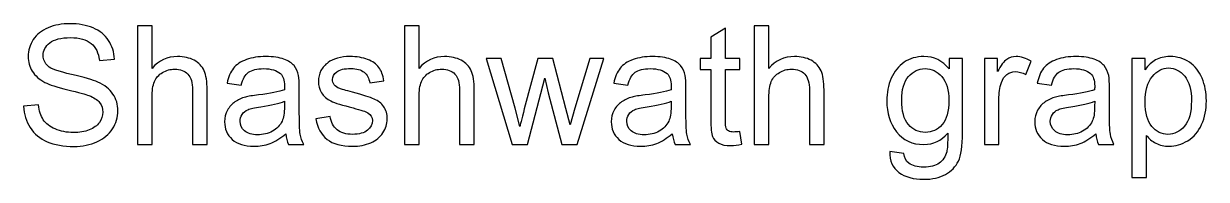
# Model space of a CAD drawing. Header units: centimetres. Extents: x -52 to 52, y -48 to 48.
# Drawn here: x -32.836 to -30.357, y -12.266 to -11.94 of the extents above; entities that cross this region are included whole.
import ezdxf

# ---------------------------------------------------------------- set-up
doc = ezdxf.new("R2010")
doc.units = ezdxf.units.CM
doc.header["$MEASUREMENT"] = 0
doc.layers.add('Model-Front', color=7, linetype='Continuous')

msp = doc.modelspace()

# ---------------------------------------------------------------- linework, layer by layer
at = {"layer": 'Model-Front'}
for points, knots in [([(-32.83618, -12.11324), (-32.83618, -12.11324), (-32.80528, -12.11046), (-32.80528, -12.11046), (-32.80383, -12.12296), (-32.80041, -12.1332), (-32.79503, -12.14125), (-32.78965, -12.14923), (-32.78132, -12.15572), (-32.77003, -12.16069), (-32.75875, -12.16561), (-32.74602, -12.1681), (-32.7319, -12.1681), (-32.71934, -12.1681), (-32.70829, -12.16625), (-32.69868, -12.16249), (-32.68907, -12.15873), (-32.68195, -12.15357), (-32.67727, -12.14704), (-32.67258, -12.1405), (-32.67021, -12.13338), (-32.67021, -12.12574), (-32.67021, -12.11798), (-32.67246, -12.11121), (-32.67698, -12.10537), (-32.68149, -12.09958), (-32.68896, -12.09472), (-32.69937, -12.09073), (-32.70603, -12.08818), (-32.72079, -12.08413), (-32.74364, -12.07863), (-32.7665, -12.07314), (-32.78247, -12.06799), (-32.79162, -12.06312), (-32.80348, -12.05687), (-32.81228, -12.04912), (-32.81806, -12.03992), (-32.82391, -12.03072), (-32.8268, -12.02036), (-32.8268, -12.00896), (-32.8268, -11.99634), (-32.82322, -11.98459), (-32.8161, -11.97371), (-32.80898, -11.96278), (-32.79862, -11.9545), (-32.78491, -11.94883), (-32.77125, -11.94316), (-32.75603, -11.94032), (-32.7393, -11.94032), (-32.7209, -11.94032), (-32.70464, -11.94328), (-32.69058, -11.94924), (-32.67651, -11.95514), (-32.66569, -11.96388), (-32.65811, -11.97545), (-32.65053, -11.98697), (-32.64648, -12.00005), (-32.6459, -12.01463), (-32.6459, -12.01463), (-32.6775, -12.01706), (-32.6775, -12.01706), (-32.67918, -12.00138), (-32.68491, -11.98951), (-32.69469, -11.98153), (-32.70447, -11.97348), (-32.71893, -11.96949), (-32.73803, -11.96949), (-32.75794, -11.96949), (-32.77246, -11.97314), (-32.78155, -11.98043), (-32.79063, -11.98772), (-32.79521, -11.99652), (-32.79521, -12.00682), (-32.79521, -12.01573), (-32.79197, -12.02308), (-32.78554, -12.02886), (-32.77918, -12.03459), (-32.76268, -12.04055), (-32.73595, -12.04657), (-32.70921, -12.05265), (-32.69087, -12.05792), (-32.68091, -12.06243), (-32.6665, -12.06908), (-32.6558, -12.07748), (-32.64891, -12.08772), (-32.64202, -12.0979), (-32.63861, -12.10965), (-32.63861, -12.12296), (-32.63861, -12.13621), (-32.64237, -12.1486), (-32.64995, -12.16029), (-32.65753, -12.17198), (-32.66835, -12.18106), (-32.68253, -12.18754), (-32.69671, -12.19403), (-32.71263, -12.19727), (-32.73039, -12.19727), (-32.75285, -12.19727), (-32.77165, -12.19397), (-32.78681, -12.18743), (-32.80203, -12.18089), (-32.8139, -12.17105), (-32.82252, -12.15786), (-32.8312, -12.14472), (-32.83571, -12.12985), (-32.83618, -12.11324)], [0, 0, 0, 0, 0.0285714, 0.0285714, 0.0285714, 0.0571429, 0.0571429, 0.0571429, 0.0857143, 0.0857143, 0.0857143, 0.1142857, 0.1142857, 0.1142857, 0.1428571, 0.1428571, 0.1428571, 0.1714286, 0.1714286, 0.1714286, 0.2, 0.2, 0.2, 0.2285714, 0.2285714, 0.2285714, 0.2571429, 0.2571429, 0.2571429, 0.2857143, 0.2857143, 0.2857143, 0.3142857, 0.3142857, 0.3142857, 0.3428571, 0.3428571, 0.3428571, 0.3714286, 0.3714286, 0.3714286, 0.4, 0.4, 0.4, 0.4285714, 0.4285714, 0.4285714, 0.4571429, 0.4571429, 0.4571429, 0.4857143, 0.4857143, 0.4857143, 0.5142857, 0.5142857, 0.5142857, 0.5428571, 0.5428571, 0.5428571, 0.5714286, 0.5714286, 0.5714286, 0.6, 0.6, 0.6, 0.6285714, 0.6285714, 0.6285714, 0.6571429, 0.6571429, 0.6571429, 0.6857143, 0.6857143, 0.6857143, 0.7142857, 0.7142857, 0.7142857, 0.7428571, 0.7428571, 0.7428571, 0.7714286, 0.7714286, 0.7714286, 0.8, 0.8, 0.8, 0.8285714, 0.8285714, 0.8285714, 0.8571429, 0.8571429, 0.8571429, 0.8857143, 0.8857143, 0.8857143, 0.9142857, 0.9142857, 0.9142857, 0.9428571, 0.9428571, 0.9428571, 0.9714286, 0.9714286, 0.9714286, 1, 1, 1, 1]), ([(-32.59763, -12.1931), (-32.59763, -12.1931), (-32.59763, -11.94449), (-32.59763, -11.94449), (-32.59763, -11.94449), (-32.56708, -11.94449), (-32.56708, -11.94449), (-32.56708, -11.94449), (-32.56708, -12.03396), (-32.56708, -12.03396), (-32.5529, -12.01735), (-32.53502, -12.00907), (-32.51337, -12.00907), (-32.50012, -12.00907), (-32.48861, -12.01168), (-32.47877, -12.01694), (-32.46899, -12.02221), (-32.46199, -12.02944), (-32.45776, -12.0387), (-32.45354, -12.04796), (-32.45145, -12.06145), (-32.45145, -12.07904), (-32.45145, -12.07904), (-32.45145, -12.1931), (-32.45145, -12.1931), (-32.45145, -12.1931), (-32.48201, -12.1931), (-32.48201, -12.1931), (-32.48201, -12.1931), (-32.48201, -12.07915), (-32.48201, -12.07915), (-32.48201, -12.06393), (-32.48531, -12.05282), (-32.49185, -12.04588), (-32.49844, -12.03893), (-32.5077, -12.03546), (-32.51974, -12.03546), (-32.52871, -12.03546), (-32.53716, -12.03778), (-32.54509, -12.04246), (-32.55302, -12.04715), (-32.55863, -12.05352), (-32.56204, -12.06156), (-32.5654, -12.06955), (-32.56708, -12.0806), (-32.56708, -12.09472), (-32.56708, -12.09472), (-32.56708, -12.1931), (-32.56708, -12.1931), (-32.56708, -12.1931), (-32.59763, -12.1931), (-32.59763, -12.1931)], [0, 0, 0, 0, 0.0588235, 0.0588235, 0.0588235, 0.1176471, 0.1176471, 0.1176471, 0.1764706, 0.1764706, 0.1764706, 0.2352941, 0.2352941, 0.2352941, 0.2941176, 0.2941176, 0.2941176, 0.3529412, 0.3529412, 0.3529412, 0.4117647, 0.4117647, 0.4117647, 0.4705882, 0.4705882, 0.4705882, 0.5294118, 0.5294118, 0.5294118, 0.5882353, 0.5882353, 0.5882353, 0.6470588, 0.6470588, 0.6470588, 0.7058824, 0.7058824, 0.7058824, 0.7647059, 0.7647059, 0.7647059, 0.8235294, 0.8235294, 0.8235294, 0.8823529, 0.8823529, 0.8823529, 0.9411765, 0.9411765, 0.9411765, 1, 1, 1, 1]), ([(-32.0378, -12.1931), (-32.0378, -12.1931), (-32.0378, -11.94449), (-32.0378, -11.94449), (-32.0378, -11.94449), (-32.00725, -11.94449), (-32.00725, -11.94449), (-32.00725, -11.94449), (-32.00725, -12.03396), (-32.00725, -12.03396), (-31.99307, -12.01735), (-31.97519, -12.00907), (-31.95354, -12.00907), (-31.94029, -12.00907), (-31.92878, -12.01168), (-31.91894, -12.01694), (-31.90916, -12.02221), (-31.90216, -12.02944), (-31.89793, -12.0387), (-31.89371, -12.04796), (-31.89162, -12.06145), (-31.89162, -12.07904), (-31.89162, -12.07904), (-31.89162, -12.1931), (-31.89162, -12.1931), (-31.89162, -12.1931), (-31.92218, -12.1931), (-31.92218, -12.1931), (-31.92218, -12.1931), (-31.92218, -12.07915), (-31.92218, -12.07915), (-31.92218, -12.06393), (-31.92548, -12.05282), (-31.93202, -12.04588), (-31.93861, -12.03893), (-31.94787, -12.03546), (-31.95991, -12.03546), (-31.96888, -12.03546), (-31.97733, -12.03778), (-31.98526, -12.04246), (-31.99319, -12.04715), (-31.9988, -12.05352), (-32.00221, -12.06156), (-32.00557, -12.06955), (-32.00725, -12.0806), (-32.00725, -12.09472), (-32.00725, -12.09472), (-32.00725, -12.1931), (-32.00725, -12.1931), (-32.00725, -12.1931), (-32.0378, -12.1931), (-32.0378, -12.1931)], [0, 0, 0, 0, 0.0588235, 0.0588235, 0.0588235, 0.1176471, 0.1176471, 0.1176471, 0.1764706, 0.1764706, 0.1764706, 0.2352941, 0.2352941, 0.2352941, 0.2941176, 0.2941176, 0.2941176, 0.3529412, 0.3529412, 0.3529412, 0.4117647, 0.4117647, 0.4117647, 0.4705882, 0.4705882, 0.4705882, 0.5294118, 0.5294118, 0.5294118, 0.5882353, 0.5882353, 0.5882353, 0.6470588, 0.6470588, 0.6470588, 0.7058824, 0.7058824, 0.7058824, 0.7647059, 0.7647059, 0.7647059, 0.8235294, 0.8235294, 0.8235294, 0.8823529, 0.8823529, 0.8823529, 0.9411765, 0.9411765, 0.9411765, 1, 1, 1, 1]), ([(-31.33451, -12.16584), (-31.33451, -12.16584), (-31.33035, -12.19281), (-31.33035, -12.19281), (-31.33891, -12.1946), (-31.34661, -12.19553), (-31.35332, -12.19553), (-31.36438, -12.19553), (-31.37294, -12.19379), (-31.37907, -12.19026), (-31.38515, -12.18673), (-31.38943, -12.18216), (-31.39192, -12.17643), (-31.39441, -12.1707), (-31.39563, -12.15867), (-31.39563, -12.14032), (-31.39563, -12.14032), (-31.39563, -12.0365), (-31.39563, -12.0365), (-31.39563, -12.0365), (-31.41819, -12.0365), (-31.41819, -12.0365), (-31.41819, -12.0365), (-31.41819, -12.01289), (-31.41819, -12.01289), (-31.41819, -12.01289), (-31.39563, -12.01289), (-31.39563, -12.01289), (-31.39563, -12.01289), (-31.39563, -11.96833), (-31.39563, -11.96833), (-31.39563, -11.96833), (-31.36507, -11.94999), (-31.36507, -11.94999), (-31.36507, -11.94999), (-31.36507, -12.01289), (-31.36507, -12.01289), (-31.36507, -12.01289), (-31.33451, -12.01289), (-31.33451, -12.01289), (-31.33451, -12.01289), (-31.33451, -12.0365), (-31.33451, -12.0365), (-31.33451, -12.0365), (-31.36507, -12.0365), (-31.36507, -12.0365), (-31.36507, -12.0365), (-31.36507, -12.14206), (-31.36507, -12.14206), (-31.36507, -12.1508), (-31.36455, -12.15641), (-31.36345, -12.1589), (-31.36241, -12.16139), (-31.36067, -12.16335), (-31.35824, -12.16486), (-31.35581, -12.16631), (-31.35234, -12.16706), (-31.34782, -12.16706), (-31.34447, -12.16706), (-31.34001, -12.16665), (-31.33451, -12.16584)], [0, 0, 0, 0, 0.05, 0.05, 0.05, 0.1, 0.1, 0.1, 0.15, 0.15, 0.15, 0.2, 0.2, 0.2, 0.25, 0.25, 0.25, 0.3, 0.3, 0.3, 0.35, 0.35, 0.35, 0.4, 0.4, 0.4, 0.45, 0.45, 0.45, 0.5, 0.5, 0.5, 0.55, 0.55, 0.55, 0.6, 0.6, 0.6, 0.65, 0.65, 0.65, 0.7, 0.7, 0.7, 0.75, 0.75, 0.75, 0.8, 0.8, 0.8, 0.85, 0.85, 0.85, 0.9, 0.9, 0.9, 0.95, 0.95, 0.95, 1, 1, 1, 1]), ([(-31.30436, -12.1931), (-31.30436, -12.1931), (-31.30436, -11.94449), (-31.30436, -11.94449), (-31.30436, -11.94449), (-31.27381, -11.94449), (-31.27381, -11.94449), (-31.27381, -11.94449), (-31.27381, -12.03396), (-31.27381, -12.03396), (-31.25963, -12.01735), (-31.24175, -12.00907), (-31.2201, -12.00907), (-31.20685, -12.00907), (-31.19534, -12.01168), (-31.1855, -12.01694), (-31.17572, -12.02221), (-31.16872, -12.02944), (-31.16449, -12.0387), (-31.16027, -12.04796), (-31.15818, -12.06145), (-31.15818, -12.07904), (-31.15818, -12.07904), (-31.15818, -12.1931), (-31.15818, -12.1931), (-31.15818, -12.1931), (-31.18874, -12.1931), (-31.18874, -12.1931), (-31.18874, -12.1931), (-31.18874, -12.07915), (-31.18874, -12.07915), (-31.18874, -12.06393), (-31.19204, -12.05282), (-31.19858, -12.04588), (-31.20517, -12.03893), (-31.21443, -12.03546), (-31.22647, -12.03546), (-31.23544, -12.03546), (-31.24389, -12.03778), (-31.25182, -12.04246), (-31.25975, -12.04715), (-31.26536, -12.05352), (-31.26877, -12.06156), (-31.27213, -12.06955), (-31.27381, -12.0806), (-31.27381, -12.09472), (-31.27381, -12.09472), (-31.27381, -12.1931), (-31.27381, -12.1931), (-31.27381, -12.1931), (-31.30436, -12.1931), (-31.30436, -12.1931)], [0, 0, 0, 0, 0.0588235, 0.0588235, 0.0588235, 0.1176471, 0.1176471, 0.1176471, 0.1764706, 0.1764706, 0.1764706, 0.2352941, 0.2352941, 0.2352941, 0.2941176, 0.2941176, 0.2941176, 0.3529412, 0.3529412, 0.3529412, 0.4117647, 0.4117647, 0.4117647, 0.4705882, 0.4705882, 0.4705882, 0.5294118, 0.5294118, 0.5294118, 0.5882353, 0.5882353, 0.5882353, 0.6470588, 0.6470588, 0.6470588, 0.7058824, 0.7058824, 0.7058824, 0.7647059, 0.7647059, 0.7647059, 0.8235294, 0.8235294, 0.8235294, 0.8823529, 0.8823529, 0.8823529, 0.9411765, 0.9411765, 0.9411765, 1, 1, 1, 1]), ([(-32.28682, -12.17053), (-32.29816, -12.18019), (-32.3091, -12.18697), (-32.31957, -12.19096), (-32.33004, -12.19495), (-32.34127, -12.19692), (-32.35331, -12.19692), (-32.3731, -12.19692), (-32.38832, -12.19212), (-32.39897, -12.18245), (-32.40962, -12.17285), (-32.41494, -12.16052), (-32.41494, -12.14553), (-32.41494, -12.13673), (-32.41291, -12.12869), (-32.40892, -12.1214), (-32.40487, -12.11411), (-32.3996, -12.10832), (-32.39312, -12.10392), (-32.38658, -12.09952), (-32.37929, -12.09617), (-32.37113, -12.09391), (-32.36511, -12.09235), (-32.35603, -12.09084), (-32.34393, -12.08934), (-32.31928, -12.08645), (-32.30105, -12.08292), (-32.28942, -12.07886), (-32.2893, -12.0747), (-32.28925, -12.07204), (-32.28925, -12.07094), (-32.28925, -12.05855), (-32.29214, -12.04981), (-32.29793, -12.04472), (-32.30574, -12.03783), (-32.31737, -12.03442), (-32.33276, -12.03442), (-32.34717, -12.03442), (-32.35782, -12.03697), (-32.36465, -12.042), (-32.37154, -12.04704), (-32.37657, -12.05595), (-32.37987, -12.0688), (-32.37987, -12.0688), (-32.40973, -12.06463), (-32.40973, -12.06463), (-32.40701, -12.05184), (-32.40256, -12.04148), (-32.39631, -12.03361), (-32.39006, -12.02574), (-32.38103, -12.01972), (-32.36922, -12.01544), (-32.35748, -12.01121), (-32.34376, -12.00907), (-32.32825, -12.00907), (-32.31286, -12.00907), (-32.3003, -12.01087), (-32.29064, -12.01451), (-32.28103, -12.01816), (-32.27391, -12.02267), (-32.2694, -12.02817), (-32.26488, -12.03367), (-32.2617, -12.04061), (-32.25985, -12.049), (-32.25886, -12.05421), (-32.25834, -12.06359), (-32.25834, -12.07707), (-32.25834, -12.07707), (-32.25834, -12.11758), (-32.25834, -12.11758), (-32.25834, -12.14588), (-32.25771, -12.16376), (-32.25643, -12.17134), (-32.25522, -12.17892), (-32.25267, -12.18616), (-32.24897, -12.1931), (-32.24897, -12.1931), (-32.28091, -12.1931), (-32.28091, -12.1931), (-32.28398, -12.18668), (-32.28595, -12.17915), (-32.28682, -12.17053)], [0, 0, 0, 0, 0.037037, 0.037037, 0.037037, 0.0740741, 0.0740741, 0.0740741, 0.1111111, 0.1111111, 0.1111111, 0.1481481, 0.1481481, 0.1481481, 0.1851852, 0.1851852, 0.1851852, 0.2222222, 0.2222222, 0.2222222, 0.2592593, 0.2592593, 0.2592593, 0.2962963, 0.2962963, 0.2962963, 0.3333333, 0.3333333, 0.3333333, 0.3703704, 0.3703704, 0.3703704, 0.4074074, 0.4074074, 0.4074074, 0.4444444, 0.4444444, 0.4444444, 0.4814815, 0.4814815, 0.4814815, 0.5185185, 0.5185185, 0.5185185, 0.5555556, 0.5555556, 0.5555556, 0.5925926, 0.5925926, 0.5925926, 0.6296296, 0.6296296, 0.6296296, 0.6666667, 0.6666667, 0.6666667, 0.7037037, 0.7037037, 0.7037037, 0.7407407, 0.7407407, 0.7407407, 0.7777778, 0.7777778, 0.7777778, 0.8148148, 0.8148148, 0.8148148, 0.8518519, 0.8518519, 0.8518519, 0.8888889, 0.8888889, 0.8888889, 0.9259259, 0.9259259, 0.9259259, 0.962963, 0.962963, 0.962963, 1, 1, 1, 1]), ([(-32.22357, -12.13928), (-32.22357, -12.13928), (-32.19336, -12.13442), (-32.19336, -12.13442), (-32.19168, -12.14651), (-32.18693, -12.15577), (-32.17918, -12.16226), (-32.17143, -12.16868), (-32.16055, -12.17192), (-32.14666, -12.17192), (-32.13259, -12.17192), (-32.12218, -12.16908), (-32.11535, -12.16335), (-32.10858, -12.15768), (-32.10516, -12.15097), (-32.10516, -12.14327), (-32.10516, -12.13639), (-32.10823, -12.13095), (-32.11431, -12.12701), (-32.11859, -12.12429), (-32.12901, -12.12088), (-32.14556, -12.11665), (-32.1679, -12.11104), (-32.18335, -12.10618), (-32.19203, -12.10207), (-32.20065, -12.0979), (-32.20719, -12.09223), (-32.21164, -12.08494), (-32.2161, -12.07771), (-32.21836, -12.06966), (-32.21836, -12.06087), (-32.21836, -12.05282), (-32.21651, -12.04542), (-32.21286, -12.03859), (-32.20916, -12.03176), (-32.20418, -12.02609), (-32.19787, -12.02157), (-32.19313, -12.0181), (-32.18665, -12.01515), (-32.17849, -12.01272), (-32.17027, -12.01029), (-32.16153, -12.00907), (-32.15215, -12.00907), (-32.13803, -12.00907), (-32.12565, -12.0111), (-32.115, -12.01521), (-32.1043, -12.01926), (-32.09643, -12.02481), (-32.09133, -12.03176), (-32.0863, -12.03876), (-32.08277, -12.04808), (-32.08086, -12.05977), (-32.08086, -12.05977), (-32.11072, -12.06393), (-32.11072, -12.06393), (-32.11205, -12.05456), (-32.11599, -12.04721), (-32.12247, -12.04194), (-32.12895, -12.03668), (-32.13809, -12.03407), (-32.14996, -12.03407), (-32.1639, -12.03407), (-32.17391, -12.03639), (-32.17987, -12.04102), (-32.18583, -12.04565), (-32.18884, -12.05109), (-32.18884, -12.05728), (-32.18884, -12.06121), (-32.18763, -12.0648), (-32.18514, -12.06799), (-32.18265, -12.07123), (-32.17877, -12.07395), (-32.17345, -12.07609), (-32.17038, -12.07724), (-32.16147, -12.07985), (-32.14654, -12.0839), (-32.12501, -12.08963), (-32.10997, -12.09437), (-32.1014, -12.09802), (-32.09284, -12.10167), (-32.08612, -12.10705), (-32.08126, -12.11399), (-32.07634, -12.12099), (-32.07391, -12.12967), (-32.07391, -12.14009), (-32.07391, -12.15022), (-32.07687, -12.15977), (-32.08283, -12.16874), (-32.08879, -12.17771), (-32.09735, -12.18465), (-32.10852, -12.18957), (-32.11975, -12.19449), (-32.13242, -12.19692), (-32.14654, -12.19692), (-32.16992, -12.19692), (-32.1878, -12.19206), (-32.20007, -12.18239), (-32.21234, -12.17267), (-32.22015, -12.15832), (-32.22357, -12.13928)], [0, 0, 0, 0, 0.030303, 0.030303, 0.030303, 0.0606061, 0.0606061, 0.0606061, 0.0909091, 0.0909091, 0.0909091, 0.1212121, 0.1212121, 0.1212121, 0.1515152, 0.1515152, 0.1515152, 0.1818182, 0.1818182, 0.1818182, 0.2121212, 0.2121212, 0.2121212, 0.2424242, 0.2424242, 0.2424242, 0.2727273, 0.2727273, 0.2727273, 0.3030303, 0.3030303, 0.3030303, 0.3333333, 0.3333333, 0.3333333, 0.3636364, 0.3636364, 0.3636364, 0.3939394, 0.3939394, 0.3939394, 0.4242424, 0.4242424, 0.4242424, 0.4545455, 0.4545455, 0.4545455, 0.4848485, 0.4848485, 0.4848485, 0.5151515, 0.5151515, 0.5151515, 0.5454545, 0.5454545, 0.5454545, 0.5757576, 0.5757576, 0.5757576, 0.6060606, 0.6060606, 0.6060606, 0.6363636, 0.6363636, 0.6363636, 0.6666667, 0.6666667, 0.6666667, 0.6969697, 0.6969697, 0.6969697, 0.7272727, 0.7272727, 0.7272727, 0.7575758, 0.7575758, 0.7575758, 0.7878788, 0.7878788, 0.7878788, 0.8181818, 0.8181818, 0.8181818, 0.8484848, 0.8484848, 0.8484848, 0.8787879, 0.8787879, 0.8787879, 0.9090909, 0.9090909, 0.9090909, 0.9393939, 0.9393939, 0.9393939, 0.969697, 0.969697, 0.969697, 1, 1, 1, 1]), ([(-31.81229, -12.1931), (-31.81229, -12.1931), (-31.86674, -12.01289), (-31.86674, -12.01289), (-31.86674, -12.01289), (-31.8348, -12.01289), (-31.8348, -12.01289), (-31.8348, -12.01289), (-31.80604, -12.11689), (-31.80604, -12.11689), (-31.80604, -12.11689), (-31.79585, -12.1556), (-31.79585, -12.1556), (-31.79545, -12.15369), (-31.79232, -12.14131), (-31.78653, -12.11845), (-31.78653, -12.11845), (-31.758, -12.01289), (-31.758, -12.01289), (-31.758, -12.01289), (-31.7267, -12.01289), (-31.7267, -12.01289), (-31.7267, -12.01289), (-31.69956, -12.11752), (-31.69956, -12.11752), (-31.69956, -12.11752), (-31.6907, -12.15184), (-31.6907, -12.15184), (-31.6907, -12.15184), (-31.68034, -12.11706), (-31.68034, -12.11706), (-31.68034, -12.11706), (-31.64921, -12.01289), (-31.64921, -12.01289), (-31.64921, -12.01289), (-31.61952, -12.01289), (-31.61952, -12.01289), (-31.61952, -12.01289), (-31.67606, -12.1931), (-31.67606, -12.1931), (-31.67606, -12.1931), (-31.70766, -12.1931), (-31.70766, -12.1931), (-31.70766, -12.1931), (-31.73625, -12.08529), (-31.73625, -12.08529), (-31.73625, -12.08529), (-31.74348, -12.05444), (-31.74348, -12.05444), (-31.74348, -12.05444), (-31.77994, -12.1931), (-31.77994, -12.1931), (-31.77994, -12.1931), (-31.81229, -12.1931), (-31.81229, -12.1931)], [0, 0, 0, 0, 0.0555556, 0.0555556, 0.0555556, 0.1111111, 0.1111111, 0.1111111, 0.1666667, 0.1666667, 0.1666667, 0.2222222, 0.2222222, 0.2222222, 0.2777778, 0.2777778, 0.2777778, 0.3333333, 0.3333333, 0.3333333, 0.3888889, 0.3888889, 0.3888889, 0.4444444, 0.4444444, 0.4444444, 0.5, 0.5, 0.5, 0.5555556, 0.5555556, 0.5555556, 0.6111111, 0.6111111, 0.6111111, 0.6666667, 0.6666667, 0.6666667, 0.7222222, 0.7222222, 0.7222222, 0.7777778, 0.7777778, 0.7777778, 0.8333333, 0.8333333, 0.8333333, 0.8888889, 0.8888889, 0.8888889, 0.9444444, 0.9444444, 0.9444444, 1, 1, 1, 1]), ([(-31.47624, -12.17053), (-31.48758, -12.18019), (-31.49852, -12.18697), (-31.50899, -12.19096), (-31.51946, -12.19495), (-31.53069, -12.19692), (-31.54273, -12.19692), (-31.56252, -12.19692), (-31.57774, -12.19212), (-31.58839, -12.18245), (-31.59904, -12.17285), (-31.60436, -12.16052), (-31.60436, -12.14553), (-31.60436, -12.13673), (-31.60233, -12.12869), (-31.59834, -12.1214), (-31.59429, -12.11411), (-31.58902, -12.10832), (-31.58254, -12.10392), (-31.576, -12.09952), (-31.56871, -12.09617), (-31.56055, -12.09391), (-31.55453, -12.09235), (-31.54545, -12.09084), (-31.53335, -12.08934), (-31.5087, -12.08645), (-31.49047, -12.08292), (-31.47884, -12.07886), (-31.47872, -12.0747), (-31.47867, -12.07204), (-31.47867, -12.07094), (-31.47867, -12.05855), (-31.48156, -12.04981), (-31.48735, -12.04472), (-31.49516, -12.03783), (-31.50679, -12.03442), (-31.52218, -12.03442), (-31.53659, -12.03442), (-31.54724, -12.03697), (-31.55407, -12.042), (-31.56096, -12.04704), (-31.56599, -12.05595), (-31.56929, -12.0688), (-31.56929, -12.0688), (-31.59915, -12.06463), (-31.59915, -12.06463), (-31.59643, -12.05184), (-31.59198, -12.04148), (-31.58573, -12.03361), (-31.57948, -12.02574), (-31.57045, -12.01972), (-31.55864, -12.01544), (-31.5469, -12.01121), (-31.53318, -12.00907), (-31.51767, -12.00907), (-31.50228, -12.00907), (-31.48972, -12.01087), (-31.48006, -12.01451), (-31.47045, -12.01816), (-31.46333, -12.02267), (-31.45882, -12.02817), (-31.4543, -12.03367), (-31.45112, -12.04061), (-31.44927, -12.049), (-31.44828, -12.05421), (-31.44776, -12.06359), (-31.44776, -12.07707), (-31.44776, -12.07707), (-31.44776, -12.11758), (-31.44776, -12.11758), (-31.44776, -12.14588), (-31.44713, -12.16376), (-31.44585, -12.17134), (-31.44464, -12.17892), (-31.44209, -12.18616), (-31.43839, -12.1931), (-31.43839, -12.1931), (-31.47033, -12.1931), (-31.47033, -12.1931), (-31.4734, -12.18668), (-31.47537, -12.17915), (-31.47624, -12.17053)], [0, 0, 0, 0, 0.037037, 0.037037, 0.037037, 0.0740741, 0.0740741, 0.0740741, 0.1111111, 0.1111111, 0.1111111, 0.1481481, 0.1481481, 0.1481481, 0.1851852, 0.1851852, 0.1851852, 0.2222222, 0.2222222, 0.2222222, 0.2592593, 0.2592593, 0.2592593, 0.2962963, 0.2962963, 0.2962963, 0.3333333, 0.3333333, 0.3333333, 0.3703704, 0.3703704, 0.3703704, 0.4074074, 0.4074074, 0.4074074, 0.4444444, 0.4444444, 0.4444444, 0.4814815, 0.4814815, 0.4814815, 0.5185185, 0.5185185, 0.5185185, 0.5555556, 0.5555556, 0.5555556, 0.5925926, 0.5925926, 0.5925926, 0.6296296, 0.6296296, 0.6296296, 0.6666667, 0.6666667, 0.6666667, 0.7037037, 0.7037037, 0.7037037, 0.7407407, 0.7407407, 0.7407407, 0.7777778, 0.7777778, 0.7777778, 0.8148148, 0.8148148, 0.8148148, 0.8518519, 0.8518519, 0.8518519, 0.8888889, 0.8888889, 0.8888889, 0.9259259, 0.9259259, 0.9259259, 0.962963, 0.962963, 0.962963, 1, 1, 1, 1]), ([(-31.0204, -12.20803), (-31.0204, -12.20803), (-30.99088, -12.2122), (-30.99088, -12.2122), (-30.98967, -12.22134), (-30.9862, -12.228), (-30.98052, -12.23222), (-30.97294, -12.23783), (-30.96258, -12.24067), (-30.94945, -12.24067), (-30.93533, -12.24067), (-30.92439, -12.23783), (-30.91669, -12.23222), (-30.909, -12.22661), (-30.90379, -12.21868), (-30.90107, -12.20855), (-30.89951, -12.20236), (-30.89875, -12.18934), (-30.89887, -12.16949), (-30.91224, -12.18523), (-30.92885, -12.1931), (-30.94875, -12.1931), (-30.97352, -12.1931), (-30.99274, -12.18419), (-31.00628, -12.16631), (-31.01988, -12.14848), (-31.02665, -12.12707), (-31.02665, -12.10213), (-31.02665, -12.08494), (-31.02352, -12.06908), (-31.01733, -12.05456), (-31.01114, -12.04003), (-31.00211, -12.02886), (-30.9903, -12.02094), (-30.9785, -12.01301), (-30.96461, -12.00907), (-30.94864, -12.00907), (-30.9274, -12.00907), (-30.90987, -12.01775), (-30.89609, -12.03511), (-30.89609, -12.03511), (-30.89609, -12.01289), (-30.89609, -12.01289), (-30.89609, -12.01289), (-30.86797, -12.01289), (-30.86797, -12.01289), (-30.86797, -12.01289), (-30.86797, -12.16851), (-30.86797, -12.16851), (-30.86797, -12.19657), (-30.8708, -12.21642), (-30.87653, -12.22811), (-30.8822, -12.2398), (-30.89129, -12.24906), (-30.90362, -12.25583), (-30.916, -12.2626), (-30.93122, -12.26602), (-30.94927, -12.26602), (-30.97074, -12.26602), (-30.98805, -12.26121), (-31.00124, -12.25155), (-31.01449, -12.24194), (-31.02086, -12.22742), (-31.0204, -12.20803)], [0, 0, 0, 0, 0.047619, 0.047619, 0.047619, 0.0952381, 0.0952381, 0.0952381, 0.1428571, 0.1428571, 0.1428571, 0.1904762, 0.1904762, 0.1904762, 0.2380952, 0.2380952, 0.2380952, 0.2857143, 0.2857143, 0.2857143, 0.3333333, 0.3333333, 0.3333333, 0.3809524, 0.3809524, 0.3809524, 0.4285714, 0.4285714, 0.4285714, 0.4761905, 0.4761905, 0.4761905, 0.5238095, 0.5238095, 0.5238095, 0.5714286, 0.5714286, 0.5714286, 0.6190476, 0.6190476, 0.6190476, 0.6666667, 0.6666667, 0.6666667, 0.7142857, 0.7142857, 0.7142857, 0.7619048, 0.7619048, 0.7619048, 0.8095238, 0.8095238, 0.8095238, 0.8571429, 0.8571429, 0.8571429, 0.9047619, 0.9047619, 0.9047619, 0.952381, 0.952381, 0.952381, 1, 1, 1, 1]), ([(-30.82202, -12.1931), (-30.82202, -12.1931), (-30.82202, -12.01289), (-30.82202, -12.01289), (-30.82202, -12.01289), (-30.79459, -12.01289), (-30.79459, -12.01289), (-30.79459, -12.01289), (-30.79459, -12.0405), (-30.79459, -12.0405), (-30.78759, -12.02771), (-30.78111, -12.01926), (-30.77515, -12.01521), (-30.76919, -12.0111), (-30.76265, -12.00907), (-30.75553, -12.00907), (-30.74523, -12.00907), (-30.73475, -12.01231), (-30.7241, -12.01874), (-30.7241, -12.01874), (-30.73498, -12.04692), (-30.73498, -12.04692), (-30.74239, -12.04275), (-30.7498, -12.04067), (-30.75721, -12.04067), (-30.76386, -12.04067), (-30.76982, -12.0427), (-30.77509, -12.04669), (-30.78035, -12.05068), (-30.78412, -12.05624), (-30.78637, -12.06336), (-30.78979, -12.07418), (-30.79147, -12.08604), (-30.79147, -12.09895), (-30.79147, -12.09895), (-30.79147, -12.1931), (-30.79147, -12.1931), (-30.79147, -12.1931), (-30.82202, -12.1931), (-30.82202, -12.1931)], [0, 0, 0, 0, 0.0769231, 0.0769231, 0.0769231, 0.1538462, 0.1538462, 0.1538462, 0.2307692, 0.2307692, 0.2307692, 0.3076923, 0.3076923, 0.3076923, 0.3846154, 0.3846154, 0.3846154, 0.4615385, 0.4615385, 0.4615385, 0.5384615, 0.5384615, 0.5384615, 0.6153846, 0.6153846, 0.6153846, 0.6923077, 0.6923077, 0.6923077, 0.7692308, 0.7692308, 0.7692308, 0.8461538, 0.8461538, 0.8461538, 0.9230769, 0.9230769, 0.9230769, 1, 1, 1, 1]), ([(-30.58835, -12.17053), (-30.59969, -12.18019), (-30.61063, -12.18697), (-30.6211, -12.19096), (-30.63157, -12.19495), (-30.6428, -12.19692), (-30.65484, -12.19692), (-30.67463, -12.19692), (-30.68985, -12.19212), (-30.7005, -12.18245), (-30.71115, -12.17285), (-30.71647, -12.16052), (-30.71647, -12.14553), (-30.71647, -12.13673), (-30.71444, -12.12869), (-30.71045, -12.1214), (-30.7064, -12.11411), (-30.70113, -12.10832), (-30.69465, -12.10392), (-30.68811, -12.09952), (-30.68082, -12.09617), (-30.67266, -12.09391), (-30.66664, -12.09235), (-30.65756, -12.09084), (-30.64546, -12.08934), (-30.62081, -12.08645), (-30.60258, -12.08292), (-30.59095, -12.07886), (-30.59083, -12.0747), (-30.59078, -12.07204), (-30.59078, -12.07094), (-30.59078, -12.05855), (-30.59367, -12.04981), (-30.59946, -12.04472), (-30.60727, -12.03783), (-30.6189, -12.03442), (-30.63429, -12.03442), (-30.6487, -12.03442), (-30.65935, -12.03697), (-30.66618, -12.042), (-30.67307, -12.04704), (-30.6781, -12.05595), (-30.6814, -12.0688), (-30.6814, -12.0688), (-30.71126, -12.06463), (-30.71126, -12.06463), (-30.70854, -12.05184), (-30.70409, -12.04148), (-30.69784, -12.03361), (-30.69159, -12.02574), (-30.68256, -12.01972), (-30.67075, -12.01544), (-30.65901, -12.01121), (-30.64529, -12.00907), (-30.62978, -12.00907), (-30.61439, -12.00907), (-30.60183, -12.01087), (-30.59217, -12.01451), (-30.58256, -12.01816), (-30.57544, -12.02267), (-30.57093, -12.02817), (-30.56641, -12.03367), (-30.56323, -12.04061), (-30.56138, -12.049), (-30.56039, -12.05421), (-30.55987, -12.06359), (-30.55987, -12.07707), (-30.55987, -12.07707), (-30.55987, -12.11758), (-30.55987, -12.11758), (-30.55987, -12.14588), (-30.55924, -12.16376), (-30.55796, -12.17134), (-30.55675, -12.17892), (-30.5542, -12.18616), (-30.5505, -12.1931), (-30.5505, -12.1931), (-30.58244, -12.1931), (-30.58244, -12.1931), (-30.58551, -12.18668), (-30.58748, -12.17915), (-30.58835, -12.17053)], [0, 0, 0, 0, 0.037037, 0.037037, 0.037037, 0.0740741, 0.0740741, 0.0740741, 0.1111111, 0.1111111, 0.1111111, 0.1481481, 0.1481481, 0.1481481, 0.1851852, 0.1851852, 0.1851852, 0.2222222, 0.2222222, 0.2222222, 0.2592593, 0.2592593, 0.2592593, 0.2962963, 0.2962963, 0.2962963, 0.3333333, 0.3333333, 0.3333333, 0.3703704, 0.3703704, 0.3703704, 0.4074074, 0.4074074, 0.4074074, 0.4444444, 0.4444444, 0.4444444, 0.4814815, 0.4814815, 0.4814815, 0.5185185, 0.5185185, 0.5185185, 0.5555556, 0.5555556, 0.5555556, 0.5925926, 0.5925926, 0.5925926, 0.6296296, 0.6296296, 0.6296296, 0.6666667, 0.6666667, 0.6666667, 0.7037037, 0.7037037, 0.7037037, 0.7407407, 0.7407407, 0.7407407, 0.7777778, 0.7777778, 0.7777778, 0.8148148, 0.8148148, 0.8148148, 0.8518519, 0.8518519, 0.8518519, 0.8888889, 0.8888889, 0.8888889, 0.9259259, 0.9259259, 0.9259259, 0.962963, 0.962963, 0.962963, 1, 1, 1, 1]), ([(-30.51294, -12.2622), (-30.51294, -12.2622), (-30.51294, -12.01289), (-30.51294, -12.01289), (-30.51294, -12.01289), (-30.48517, -12.01289), (-30.48517, -12.01289), (-30.48517, -12.01289), (-30.48517, -12.03656), (-30.48517, -12.03656), (-30.47863, -12.02742), (-30.47122, -12.02053), (-30.46294, -12.01596), (-30.45473, -12.01139), (-30.44471, -12.00907), (-30.43297, -12.00907), (-30.41757, -12.00907), (-30.40403, -12.01301), (-30.39228, -12.02094), (-30.38054, -12.02881), (-30.37168, -12.03998), (-30.36566, -12.05433), (-30.3597, -12.06874), (-30.35669, -12.08448), (-30.35669, -12.10167), (-30.35669, -12.12001), (-30.35999, -12.13656), (-30.36659, -12.15132), (-30.37319, -12.16602), (-30.38279, -12.1773), (-30.39541, -12.18517), (-30.40797, -12.19298), (-30.42122, -12.19692), (-30.43511, -12.19692), (-30.44529, -12.19692), (-30.45444, -12.19478), (-30.46248, -12.1905), (-30.47058, -12.18621), (-30.47718, -12.18083), (-30.48239, -12.17429), (-30.48239, -12.17429), (-30.48239, -12.2622), (-30.48239, -12.2622), (-30.48239, -12.2622), (-30.51294, -12.2622), (-30.51294, -12.2622)], [0, 0, 0, 0, 0.0666667, 0.0666667, 0.0666667, 0.1333333, 0.1333333, 0.1333333, 0.2, 0.2, 0.2, 0.2666667, 0.2666667, 0.2666667, 0.3333333, 0.3333333, 0.3333333, 0.4, 0.4, 0.4, 0.4666667, 0.4666667, 0.4666667, 0.5333333, 0.5333333, 0.5333333, 0.6, 0.6, 0.6, 0.6666667, 0.6666667, 0.6666667, 0.7333333, 0.7333333, 0.7333333, 0.8, 0.8, 0.8, 0.8666667, 0.8666667, 0.8666667, 0.9333333, 0.9333333, 0.9333333, 1, 1, 1, 1]), ([(-30.9954, -12.09993), (-30.9954, -12.12348), (-30.99071, -12.14067), (-30.98133, -12.15149), (-30.9719, -12.16231), (-30.96015, -12.16775), (-30.94603, -12.16775), (-30.93197, -12.16775), (-30.92022, -12.16237), (-30.91068, -12.15161), (-30.90118, -12.14084), (-30.89644, -12.12395), (-30.89644, -12.10091), (-30.89644, -12.07892), (-30.90136, -12.06231), (-30.91114, -12.05114), (-30.92092, -12.03998), (-30.93272, -12.03442), (-30.9465, -12.03442), (-30.9601, -12.03442), (-30.97161, -12.03992), (-30.98116, -12.05091), (-30.99065, -12.06191), (-30.9954, -12.07823), (-30.9954, -12.09993)], [0, 0, 0, 0, 0.125, 0.125, 0.125, 0.25, 0.25, 0.25, 0.375, 0.375, 0.375, 0.5, 0.5, 0.5, 0.625, 0.625, 0.625, 0.75, 0.75, 0.75, 0.875, 0.875, 0.875, 1, 1, 1, 1]), ([(-30.48517, -12.1041), (-30.48517, -12.12719), (-30.48048, -12.14426), (-30.47116, -12.15531), (-30.46179, -12.16636), (-30.45044, -12.17192), (-30.43713, -12.17192), (-30.42359, -12.17192), (-30.41202, -12.16619), (-30.40241, -12.15473), (-30.39275, -12.14327), (-30.38794, -12.12557), (-30.38794, -12.10155), (-30.38794, -12.07863), (-30.39263, -12.0615), (-30.40206, -12.0501), (-30.4115, -12.0387), (-30.42272, -12.03303), (-30.4358, -12.03303), (-30.44877, -12.03303), (-30.46022, -12.03911), (-30.47018, -12.0512), (-30.48019, -12.06336), (-30.48517, -12.08095), (-30.48517, -12.1041)], [0, 0, 0, 0, 0.125, 0.125, 0.125, 0.25, 0.25, 0.25, 0.375, 0.375, 0.375, 0.5, 0.5, 0.5, 0.625, 0.625, 0.625, 0.75, 0.75, 0.75, 0.875, 0.875, 0.875, 1, 1, 1, 1]), ([(-32.28925, -12.10282), (-32.30036, -12.10734), (-32.31702, -12.11116), (-32.33925, -12.11428), (-32.35186, -12.11608), (-32.36077, -12.1181), (-32.36598, -12.12036), (-32.37119, -12.12261), (-32.37518, -12.12591), (-32.37802, -12.1302), (-32.38085, -12.13454), (-32.3823, -12.13934), (-32.3823, -12.14466), (-32.3823, -12.15271), (-32.37923, -12.15948), (-32.37304, -12.16486), (-32.36685, -12.17024), (-32.35782, -12.17296), (-32.34596, -12.17296), (-32.33421, -12.17296), (-32.32374, -12.17041), (-32.31454, -12.16526), (-32.30539, -12.16017), (-32.29862, -12.15317), (-32.29434, -12.14432), (-32.29104, -12.13743), (-32.28942, -12.1273), (-32.28942, -12.11393), (-32.28942, -12.11393), (-32.28925, -12.10282), (-32.28925, -12.10282)], [0, 0, 0, 0, 0.1, 0.1, 0.1, 0.2, 0.2, 0.2, 0.3, 0.3, 0.3, 0.4, 0.4, 0.4, 0.5, 0.5, 0.5, 0.6, 0.6, 0.6, 0.7, 0.7, 0.7, 0.8, 0.8, 0.8, 0.9, 0.9, 0.9, 1, 1, 1, 1]), ([(-31.47867, -12.10282), (-31.48978, -12.10734), (-31.50644, -12.11116), (-31.52867, -12.11428), (-31.54128, -12.11608), (-31.55019, -12.1181), (-31.5554, -12.12036), (-31.56061, -12.12261), (-31.5646, -12.12591), (-31.56744, -12.1302), (-31.57027, -12.13454), (-31.57172, -12.13934), (-31.57172, -12.14466), (-31.57172, -12.15271), (-31.56865, -12.15948), (-31.56246, -12.16486), (-31.55627, -12.17024), (-31.54724, -12.17296), (-31.53538, -12.17296), (-31.52363, -12.17296), (-31.51316, -12.17041), (-31.50396, -12.16526), (-31.49481, -12.16017), (-31.48804, -12.15317), (-31.48376, -12.14432), (-31.48046, -12.13743), (-31.47884, -12.1273), (-31.47884, -12.11393), (-31.47884, -12.11393), (-31.47867, -12.10282), (-31.47867, -12.10282)], [0, 0, 0, 0, 0.1, 0.1, 0.1, 0.2, 0.2, 0.2, 0.3, 0.3, 0.3, 0.4, 0.4, 0.4, 0.5, 0.5, 0.5, 0.6, 0.6, 0.6, 0.7, 0.7, 0.7, 0.8, 0.8, 0.8, 0.9, 0.9, 0.9, 1, 1, 1, 1]), ([(-30.59078, -12.10282), (-30.60189, -12.10734), (-30.61855, -12.11116), (-30.64078, -12.11428), (-30.65339, -12.11608), (-30.6623, -12.1181), (-30.66751, -12.12036), (-30.67272, -12.12261), (-30.67671, -12.12591), (-30.67955, -12.1302), (-30.68238, -12.13454), (-30.68383, -12.13934), (-30.68383, -12.14466), (-30.68383, -12.15271), (-30.68076, -12.15948), (-30.67457, -12.16486), (-30.66838, -12.17024), (-30.65935, -12.17296), (-30.64749, -12.17296), (-30.63574, -12.17296), (-30.62527, -12.17041), (-30.61607, -12.16526), (-30.60692, -12.16017), (-30.60015, -12.15317), (-30.59587, -12.14432), (-30.59257, -12.13743), (-30.59095, -12.1273), (-30.59095, -12.11393), (-30.59095, -12.11393), (-30.59078, -12.10282), (-30.59078, -12.10282)], [0, 0, 0, 0, 0.1, 0.1, 0.1, 0.2, 0.2, 0.2, 0.3, 0.3, 0.3, 0.4, 0.4, 0.4, 0.5, 0.5, 0.5, 0.6, 0.6, 0.6, 0.7, 0.7, 0.7, 0.8, 0.8, 0.8, 0.9, 0.9, 0.9, 1, 1, 1, 1])]:
    msp.add_open_spline(points, degree=3, knots=knots, dxfattribs=at)

doc.saveas('drawing.dxf')
